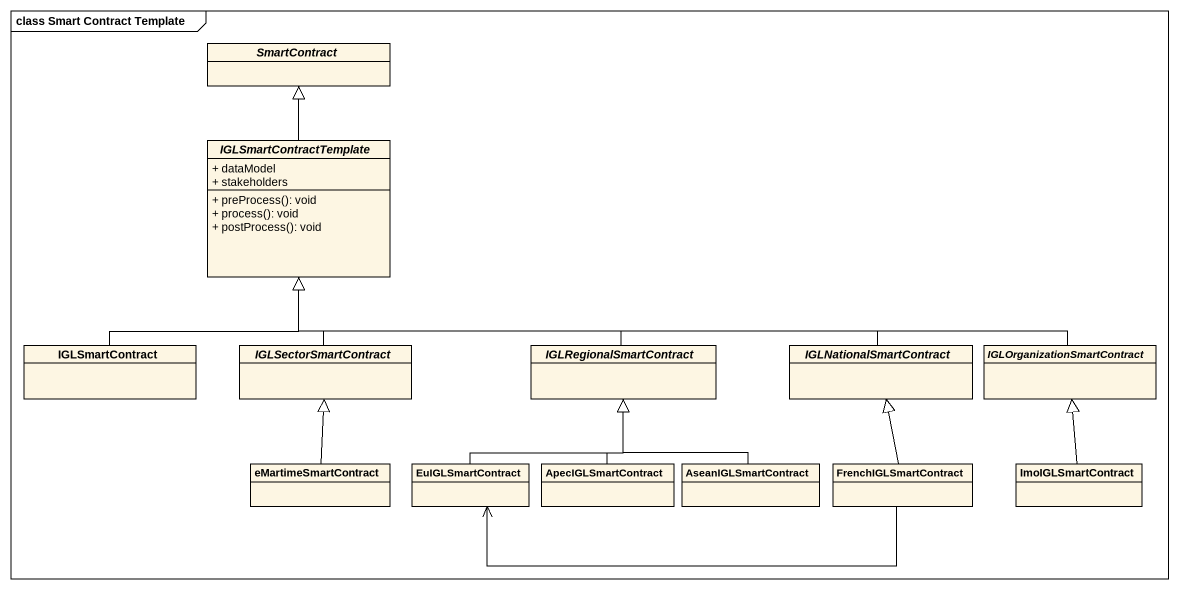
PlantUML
@startuml
mainframe class Smart Contract Template
hide circle
hide empty members
skinparam classAttributeIconSize 0
abstract class SmartContract
abstract class IGLSmartContractTemplate {
  + dataModel
  + stakeholders
  + preProcess(): void
  + process(): void
  + postProcess(): void
}
class IGLSmartContract
abstract class IGLSectorSmartContract
abstract class IGLRegionalSmartContract
abstract class IGLNationalSmartContract
abstract class IGLOrganizationSmartContract
class eMartimeSmartContract
class EuIGLSmartContract
class ApecIGLSmartContract
class AseanIGLSmartContract
class FrenchIGLSmartContract
class ImoIGLSmartContract
IGLSmartContractTemplate -up-|> SmartContract
IGLSmartContract -up-|> IGLSmartContractTemplate
IGLSectorSmartContract -up-|> IGLSmartContractTemplate
IGLRegionalSmartContract -left-|> IGLSmartContractTemplate
IGLNationalSmartContract -left-|> IGLSmartContractTemplate
IGLOrganizationSmartContract -left-|> IGLSmartContractTemplate
eMartimeSmartContract -up-|> IGLSectorSmartContract
EuIGLSmartContract -up-|> IGLRegionalSmartContract
ApecIGLSmartContract -up-|> IGLRegionalSmartContract
AseanIGLSmartContract -up-|> IGLRegionalSmartContract
FrenchIGLSmartContract -up-|> IGLNationalSmartContract
FrenchIGLSmartContract -left-> EuIGLSmartContract
ImoIGLSmartContract -up-|> IGLOrganizationSmartContract
@enduml
